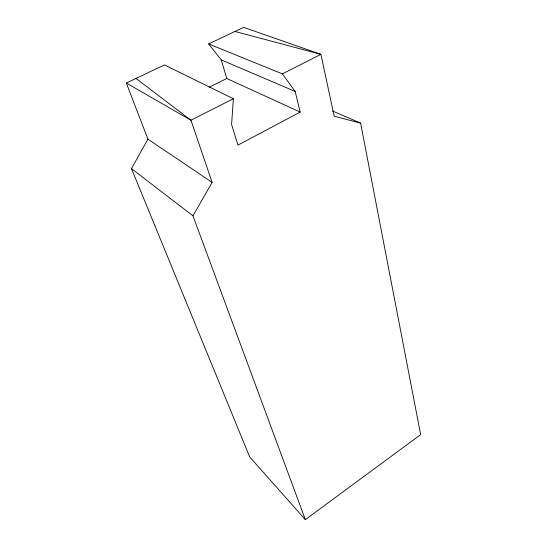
<?xml version="1.0" encoding="UTF-8"?>
<svg xmlns="http://www.w3.org/2000/svg" width="547" height="547" viewBox="0 0 547 547"><rect width="100%" height="100%" fill="white"/><g stroke="black" fill="none" stroke-linecap="round" stroke-linejoin="round"><path stroke-width="0.82" d="M233.364 98.727L231.593 124.429L237.931 145.119L300.187 112.087L295.161 91.438L282.375 73.879L208.639 43.951L243.62 27.35L320.911 54.344L334.19 116.217L360.617 123.13L420.664 434.639L305.329 519.65L249.705 456.964L131.478 168.64L147.922 139.143L126.336 83.014L164.401 64.949L233.364 98.727L190.944 120.224L126.336 83.014M305.329 519.65L192.961 215.833L212.12 182.377L190.944 120.224L135.977 78.44M282.375 73.879L320.911 54.344L234.984 31.446M209.248 87.199L226.786 78.508L300.187 112.087M208.639 43.951L221.234 59.896L295.161 91.438M332.48 110.966L360.617 123.13M147.922 139.143L212.12 182.377M131.478 168.64L192.961 215.833M221.234 59.896L226.786 78.508"/></g></svg>
